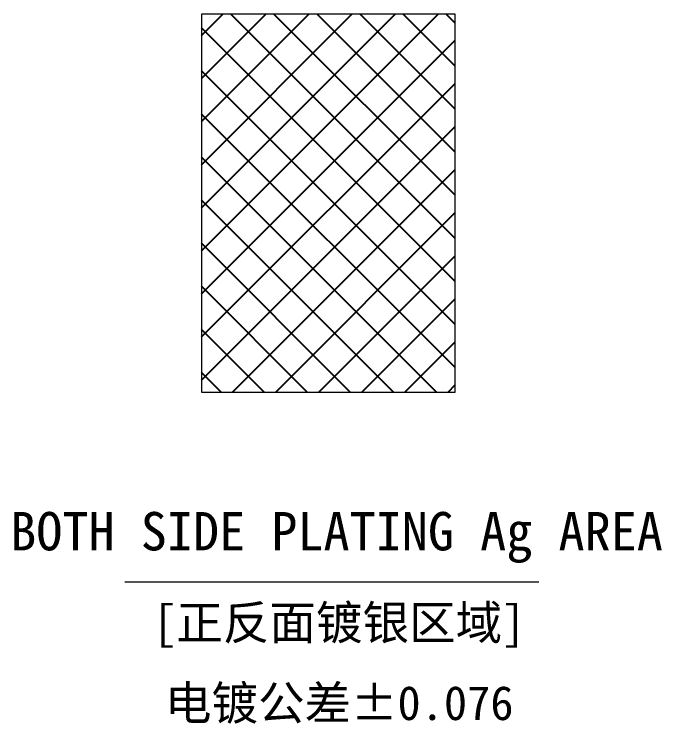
# Model space of a CAD drawing. Extents: x -590 to -223, y -126 to 82.
# Drawn here: x -589.82 to -549.32, y -125.59 to -81.21 of the extents above; entities that cross this region are included whole.
import ezdxf

# ---------------------------------------------------------------- set-up
doc = ezdxf.new("R2010")
doc.units = 0
doc.header["$LTSCALE"] = 0.01
doc.header["$MEASUREMENT"] = 0
doc.layers.get('0').update_dxf_attribs({"linetype": 'CONTINUOUS', "lineweight": 0})
doc.layers.add('PAGE3', color=7, linetype='CONTINUOUS')
doc.layers.add('plating', color=1, linetype='CONTINUOUS')
doc.styles.get("Standard").update_dxf_attribs({"font": ''})
doc.styles.get('STANDARD').set_extended_font_data('SimSun')

msp = doc.modelspace()

# ---------------------------------------------------------------- hatches: boundary and pattern name
at = {"layer": 'plating', "linetype": 'ByBlock'}
h = msp.add_hatch(dxfattribs=at)
h.set_pattern_fill('ANSI37', color=6, scale=0.6, style=0)
h.set_pattern_definition([(45, (-8210.1934, 1243.1791), (-1.3470384, 1.3470384), []), (135, (-8210.1934, 1243.1791), (-1.3470384, -1.3470384), [])])
h.paths.add_polyline_path([(-562.2483, -104.8423), (-562.2483, -81.2134), (-578.1094, -81.2134), (-578.1094, -104.8423)])

# ---------------------------------------------------------------- linework, layer by layer
for p, q in [((-562.2483, -81.2134), (-578.1094, -81.2134)), ((-578.1094, -81.2134), (-578.1094, -104.8423)), ((-562.2483, -104.8423), (-562.2483, -81.2134)), ((-578.1094, -104.8423), (-562.2483, -104.8423)), ((-582.9019, -116.7141), (-557.0059, -116.7141))]:
    msp.add_line(p, q)

# ---------------------------------------------------------------- texts
at = {"layer": 'PAGE3', "char_height": 2.4, "width": 88.363074, "attachment_point": 5}
for s, insert in [('BOTH SIDE PLATING Ag AREA', (-569.6642, -113.9428)), ('{\\H0.8889x;[正反面镀银区域]}', (-569.4952, -119.5131)), ('{\\H0.8889x;电镀公差%%P0.076}', (-569.4952, -124.4095))]:
    msp.add_mtext(s, dxfattribs=dict(at, insert=insert))

doc.saveas('drawing.dxf')
